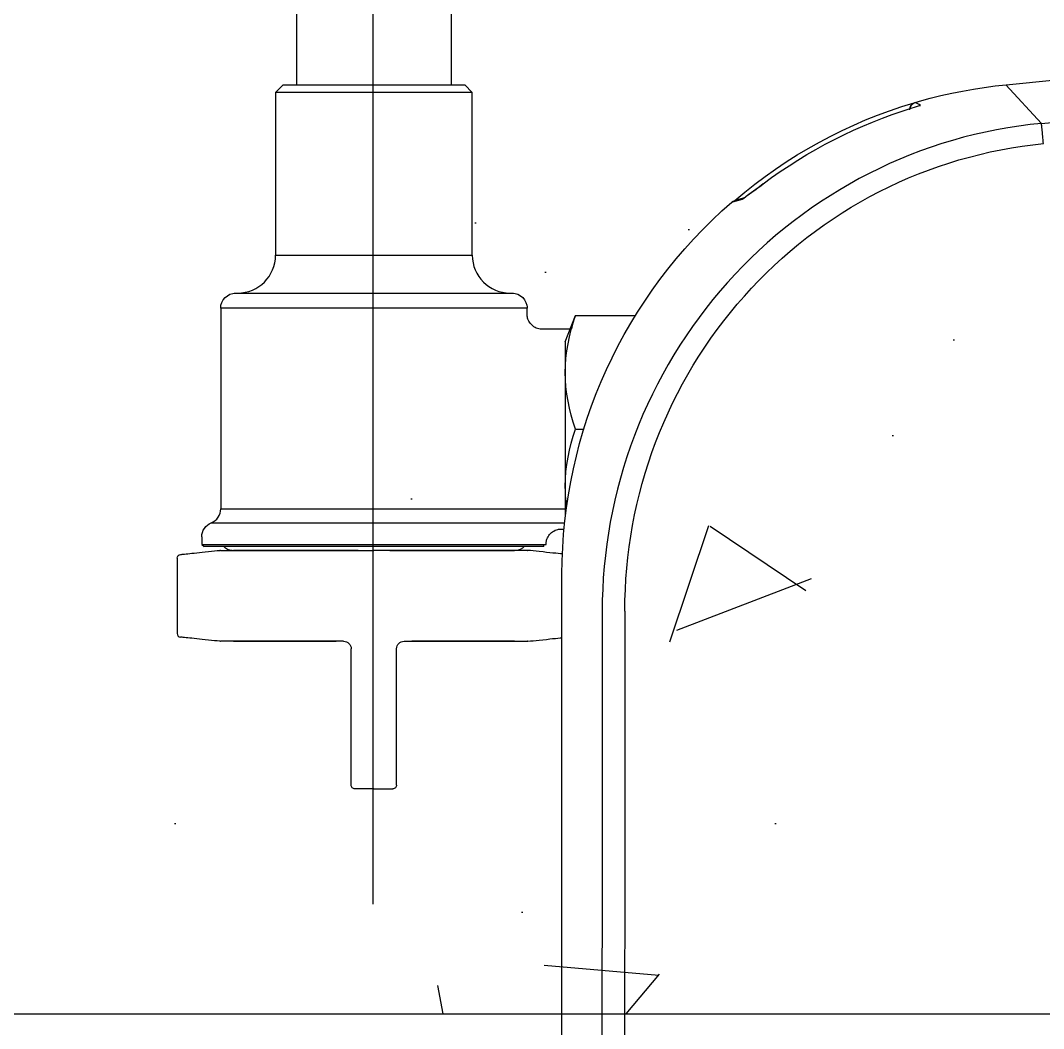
# Model space of a CAD drawing. Header units: millimetres. Extents: x 7086022 to 7120578, y 229555 to 276126.
# Drawn here: x 7110331.5 to 7110466.7, y 251628 to 251761.2 of the extents above; entities that cross this region are included whole.
import ezdxf
from ezdxf.xclip import XClip

# ---------------------------------------------------------------- set-up
doc = ezdxf.new("R2010")
doc.units = ezdxf.units.MM
doc.header["$LTSCALE"] = 100
doc.header["$XCLIPFRAME"] = 2
for name, color, linetype in [('BP', 7, 'Continuous'), ('U-84D-EX$0$FUR_욕실', 8, 'Continuous'), ('U-84D-EX$0$HAT', 8, 'Continuous'), ('U-84D-EX$0$S-ELE', 4, 'Continuous')]:
    doc.layers.add(name, color=color, linetype=linetype)

# ---------------------------------------------------------------- blocks, each defined once
blk = doc.blocks.new('U-84D-EX$0$대변기')
at = {"layer": 'U-84D-EX$0$FUR_욕실'}
for p, q in [((69.29, 245.86), (79.24, 245.86)), ((66.47, 242.61), (67.47, 242.61)), ((67.47, 242.61), (67.77, 242.31)), ((67.77, 219.86), (67.77, 242.31)), ((36.27, 240.11), (62.77, 240.11)), ((36.27, 219.86), (36.27, 240.11)), ((68.27, 240.13), (68.27, 238.35)), ((80.27, 238.35), (80.27, 240.13)), ((34.27, 238.11), (34.27, 201.61)), ((68.26, 238.59), (68.26, 238.44)), ((68.27, 221.94), (68.27, 238.43)), ((68.27, 238.35), (68.27, 219.86)), ((80.26, 238.43), (80.26, 224.86)), ((80.27, 223.86), (80.27, 238.35)), ((68.26, 237.36), (68.27, 237.41)), ((6.77, 231.86), (7.77, 232.86)), ((7.77, 232.86), (29.27, 232.86)), ((7.77, 219.86), (7.77, 232.86)), ((29.27, 232.86), (29.27, 206.86)), ((6.77, 231.86), (6.77, 207.86)), ((-9.16, 230.11), (6.77, 230.11)), ((99.27, 222.86), (81.27, 222.86)), ((99.77, 221.99), (99.77, 222.36)), ((99.77, 219.86), (99.77, 221.99)), ((7.77, 206.86), (7.77, 219.86)), ((99.77, 219.86), (99.77, 217.72)), ((99.77, 217.72), (99.77, 217.36)), ((99.27, 216.86), (81.27, 216.86)), ((6.77, 209.61), (-9.22, 209.61)), ((7.77, 206.86), (6.77, 207.86)), ((29.27, 206.86), (7.77, 206.86)), ((68.26, 202.35), (68.27, 202.31))]:
    blk.add_line(p, q, dxfattribs=at)
at = {"layer": 'U-84D-EX$0$FUR_욕실', "color": 8}
blk.add_line((-45.75, 220), (115.01, 220), dxfattribs=at)
at = {"layer": 'U-84D-EX$0$FUR_욕실'}
for centre, radius, start, end in [((66.47, 240.61), 2, 90, 157.9757), ((36.27, 238.11), 2, 90, 180), ((66.76, 238.59), 1.5, 0, 47.9982), ((81.27, 223.86), 1, 180, 270), ((99.27, 222.36), 0.5, 0, 90), ((81.27, 215.86), 1, 90, 180), ((99.27, 217.36), 0.5, 270, 0)]:
    blk.add_arc(centre, radius, start, end, dxfattribs=at)
at = {"layer": 'U-84D-EX$0$FUR_욕실', "extrusion": (0, 0, -1)}
for centre, radius, start, end in [((-62.77, 242.11), 2, 202.0243, 270), ((-29.27, 237.86), 5, 180, 270), ((-29.27, 201.86), 5, 90, 180)]:
    blk.add_arc(centre, radius, start, end, dxfattribs=at)
at = {"layer": 'U-84D-EX$0$FUR_욕실'}
blk.add_ellipse((69.3, 245.36), major_axis=(0.5, 0), ratio=1, start_param=1.622209, end_param=3.041229, dxfattribs=at)
at = {"layer": 'U-84D-EX$0$FUR_욕실', "extrusion": (0, 0, -1)}
for centre, major_axis, ratio, start_param, end_param in [((79.23, 245.36), (-0.5, 0), 1, 1.622209, 3.041229), ((68.77, 240.13), (0.5, 0), 0.902862, 3.141593, 3.316126), ((79.77, 240.13), (0.5, 0), 0.902862, 6.108652, 6.283185), ((68.77, 238.35), (-0.5, 0), 0.823761, 0, 0.174533)]:
    blk.add_ellipse(centre, major_axis=major_axis, ratio=ratio, start_param=start_param, end_param=end_param, dxfattribs=at)
at = {"layer": 'U-84D-EX$0$FUR_욕실'}
for points in [[(68.81, 245.44), (68.81, 245.44), (68.67, 244.06), (68.41, 241.71)], [(68.41, 241.71), (68.35, 241.16), (68.3, 240.66), (68.27, 240.21)], [(80.26, 240.21), (80.23, 240.66), (80.18, 241.16), (80.12, 241.71)]]:
    blk.add_open_spline(points, degree=3, dxfattribs=at)
blk.add_open_spline([(80.12, 241.71), (79.86, 244.06), (79.72, 245.44), (79.72, 245.44), (79.72, 245.44), (79.72, 245.44)], degree=3, knots=[0, 0, 0, 0, 0.999952, 0.999952, 1, 1, 1, 1], dxfattribs=at)
blk.add_wipeout([(22.25, 172.54), (8.91, 147.75), (6.75, 136.34), (0, 0), (6.75, -136.34), (8.91, -147.75), (22.08, -172.29), (48.75, -190.93), (71.39, -195), (166.78, -195), (163.87, -199.59), (211.56, -201.09), (211.59, -201.6), (211.81, -202.64), (212.51, -203.59), (213.12, -203.98), (214.15, -204.2), (220.75, -204.2), (220.75, -206.36), (211.68, -206.36), (211.16, -206.4), (210.27, -206.68), (209.31, -207.43), (208.75, -208.41), (208.59, -209.09), (208.56, -209.46), (208.57, -265.02), (208.68, -265.02), (208.78, -265.75), (209.15, -266.63), (209.44, -267.04), (210.11, -267.63), (210.66, -267.92), (211.05, -268.03), (211.75, -268.12), (489.29, -268.12), (490.39, -267.86), (490.87, -267.71), (491.45, -267.22), (492.01, -266.5), (492.24, -265.95), (492.34, -265.59), (492.39, -265), (492.39, -209.47), (492.27, -208.62), (492.05, -208.04), (491.65, -207.42), (491.18, -206.97), (490.66, -206.65), (490.05, -206.44), (489.56, -206.38), (489.29, -206.36), (294.65, -206.36), (294.65, -204.2), (299.37, -204.2), (299.93, -204.14), (300.82, -203.77), (301.13, -203.53), (301.57, -203.01), (301.8, -202.57), (301.98, -201.86), (301.98, -201.81), (356.76, -202.11), (409.65, -200.73), (451.07, -197.49), (521.76, -184.13), (558.83, -171.77), (607.51, -146.93), (640.32, -121.72), (666.4, -92.64), (682.86, -64.81), (689.37, -48.84), (694.46, -30.58), (696.68, -17.3), (697.46, -8.65), (697.7, 0.02), (696.02, 21.31), (691.27, 41.8), (683.34, 62.6), (669.05, 87.71), (652.78, 108.07), (630.64, 128.96), (599.08, 150.93), (558.2, 170.85), (516.94, 184.22), (478.6, 192.5), (440.58, 197.36), (409.56, 199.56), (375.33, 200.69), (311.09, 200.7), (281.72, 200.87), (251.35, 200.76), (223.33, 200.38), (188.29, 199.95), (182.4, 198.16), (177.52, 194.77), (79.8, 195), (40.7, 194.57), (37.25, 193.23), (37.25, 185.31)]).dxf.layer = 'U-84D-EX$0$FUR_욕실'
for p, q in [((67.47, 242.61), (67.47, 197.11)), ((64.62, 241.36), (64.62, 194.65)), ((62.77, 240.11), (62.77, 194.57)), ((36.27, 199.61), (36.27, 219.86)), ((67.77, 197.41), (67.77, 219.86)), ((68.27, 201.36), (68.27, 219.86)), ((68.27, 217.77), (68.27, 201.29)), ((80.27, 215.86), (80.27, 201.36)), ((80.26, 201.29), (80.26, 214.86)), ((68.26, 201.12), (68.26, 201.27)), ((68.27, 199.58), (68.27, 201.36)), ((80.27, 201.36), (80.27, 199.58)), ((37.21, 199.61), (36.27, 199.61)), ((39.05, 193.92), (39.05, 197.71)), ((67.77, 197.41), (67.47, 197.41)), ((65.47, 195.17), (65.47, 194.73)), ((321.99, 195), (71.39, 195)), ((40.7, 194.57), (37.25, 193.23)), ((40.7, 194.57), (63.79, 194.57)), ((63.79, 194.57), (63.82, 194.56)), ((37.25, 193.23), (37.25, 185.31)), ((52.25, 193.23), (52.25, 192.12)), ((21.78, 171.2), (22.04, 172.14)), ((22.25, 172.54), (21.99, 171.62)), ((21.7, 170.9), (21.78, 171.2)), ((21.7, 170.89), (21.71, 170.91)), ((21.99, 171.62), (21.86, 171.15)), ((19.83, 168.41), (20.34, 169.09)), ((20.34, 169.09), (21.25, 170.29)), ((19.83, 168.41), (19.83, 168.41)), ((9.47, 147.6), (9.5, 147.7)), ((6.75, 136.34), (11.84, 131.64))]:
    blk.add_line(p, q, dxfattribs=at)
blk.add_lwpolyline([(21.25, 170.29), (21.39, 170.47), (21.51, 170.64), (21.62, 170.78), (21.7, 170.89)], dxfattribs=at)
for centre, radius, start, end in [((36.27, 201.61), 2, 180, 270), ((66.76, 201.12), 1.5, 312.0018, 0), ((71.39, 130), 65, 90.0014, 139.117), ((87.46, 19012.52), 18822.83, 269.966177, 270.32705), ((87.94, 18978.66), 18791.97, 269.964495, 270.327497), ((70.98, 130.12), 64.52, 139.344, 163.4943), ((17.3, 174.04), 5.41, 324.5302, 325.7436), ((22.62, 170.51), 0.991, 139.8072, 153.1621), ((169.06, 56.81), 186.34, 142.707, 143.2078), ((71.82, 129.55), 64.91, 143.2192, 162.8401), ((10.04, 148.01), 1, 90.1775, 163.4084), ((72.12, 129.83), 65.7, 164.1787, 174.3626), ((71.6, 129.91), 65.18, 163.6141, 164.1219), ((72.17, 129.45), 65.28, 162.848, 163.8535), ((1331.4, 5.21), 1331.13, 174.34883, 175.48112), ((1384, -0.01), 1378.46, 174.51961, 179.99966)]:
    blk.add_arc(centre, radius, start, end, dxfattribs=at)
for centre, major_axis, ratio, start_param, end_param in [((68.77, 201.36), (-0.5, 0), 0.823761, 0, 0.174533), ((68.77, 199.58), (0.5, 0), 0.902862, 3.141593, 3.316126), ((79.77, 199.58), (0.5, 0), 0.902862, 6.108652, 6.283185)]:
    blk.add_ellipse(centre, major_axis=major_axis, ratio=ratio, start_param=start_param, end_param=end_param, dxfattribs=at)
for points, knots in [([(39.02, 197.72), (39.03, 197.78), (39.04, 198.07), (38.83, 198.59), (38.4, 199.14), (37.86, 199.46), (37.45, 199.59), (37.24, 199.59), (37.2, 199.59)], [0, 0, 0, 0, 0.059112, 0.308232, 0.560337, 0.780345, 0.960787, 1, 1, 1, 1]), ([(67.47, 197.11), (67.2, 197.09), (66.84, 197.04), (66.28, 196.78), (65.76, 196.27), (65.49, 195.68), (65.46, 195.3), (65.47, 195.17)], [0, 0, 0, 0, 0.142891, 0.367394, 0.608906, 0.873079, 1, 1, 1, 1]), ([(52.25, 193.23), (49.8, 194.04), (47.31, 194.57), (42.21, 194.57), (39.7, 194.04), (37.25, 193.23)], [0, 0, 0, 0, 0.5, 0.5, 1, 1, 1, 1]), ([(62.44, 194.38), (61.55, 194.5), (60.66, 194.57), (57.21, 194.57), (54.7, 194.04), (52.25, 193.23)], [0.323442, 0.323442, 0.323442, 0.323442, 0.5, 0.5, 1, 1, 1, 1]), ([(11.84, 131.64), (12.22, 135.6), (13.72, 143.45), (18.13, 154.57), (24.51, 164.66), (32.64, 173.41), (42.23, 180.51), (52.96, 185.76), (64.45, 188.97), (72.38, 189.69), (76.34, 189.69)], [0, 0, 0, 0, 0.125651, 0.250302, 0.375666, 0.500193, 0.62538, 0.750073, 0.87514, 1, 1, 1, 1]), ([(76.29, 186.69), (72.5, 186.69), (64.9, 186.01), (53.9, 182.95), (43.62, 177.95), (34.44, 171.17), (26.65, 162.83), (20.54, 153.22), (16.32, 142.61), (14.89, 135.13), (14.52, 131.36)], [0, 0, 0, 0, 0.125158, 0.250483, 0.375338, 0.500608, 0.625088, 0.750283, 0.874667, 1, 1, 1, 1]), ([(20.81, 169.71), (20.9, 169.82), (21.2, 170.22), (21.5, 170.61), (21.71, 170.91)], [0, 0, 0, 0, 0.283291, 1, 1, 1, 1]), ([(21.78, 171), (21.79, 171.02), (21.82, 171.07), (21.85, 171.11), (21.86, 171.15)], [0, 0, 0, 0, 0.353351, 1, 1, 1, 1]), ([(9.13, 148.45), (9.12, 148.43), (9.1, 148.39), (9.08, 148.34), (9.07, 148.3)], [0, 0, 0, 0, 0.279394, 1, 1, 1, 1]), ([(14.52, 131.36), (14.19, 131.39), (13.7, 131.44), (13.07, 131.5), (12.68, 131.54), (12.35, 131.58), (12.1, 131.6), (11.95, 131.63), (11.86, 131.64), (11.85, 131.65)], [0, 0, 0, 0, 0.378696, 0.548644, 0.69765, 0.820289, 0.91316, 0.973567, 1, 1, 1, 1])]:
    blk.add_open_spline(points, degree=3, knots=knots, dxfattribs=at)
for points in [[(68.41, 198), (68.35, 198.55), (68.3, 199.05), (68.27, 199.5)], [(80.26, 199.5), (80.23, 199.05), (80.18, 198.55), (80.12, 198)], [(68.74, 194.95), (68.68, 195.57), (68.57, 196.62), (68.41, 198)], [(80.12, 198), (79.97, 196.66), (79.86, 195.63), (79.8, 195)], [(37.25, 193.23), (37.83, 193.42), (38.42, 193.6), (39.01, 193.76)], [(22.25, 172.54), (22.15, 172.43), (22.08, 172.29), (22.04, 172.14)], [(9.63, 148.94), (9.42, 148.84), (9.23, 148.66), (9.13, 148.45)], [(10.03, 149.02), (9.9, 149.02), (9.76, 148.99), (9.63, 148.94)], [(9.47, 147.6), (9.34, 147.83), (9.21, 148.07), (9.07, 148.3)]]:
    blk.add_open_spline(points, degree=3, dxfattribs=at)
blk = doc.blocks.new('U-84D-EX$0$A$Ce93e362f')
at = {"layer": 'U-84D-EX$0$HAT'}
h = blk.add_hatch(dxfattribs=at)
h.set_pattern_fill('_USER', color=256, scale=300, angle=180, double=1, pattern_type=0)
h.set_pattern_definition([(180, (1240, -8e-07), (-4e-14, -300), []), (270, (1240, -8e-07), (300, -6e-14), [])])
h.paths.add_polyline_path([(1440, 1450), (0, 1450), (0, 0), (1440, 0)])
at = {"layer": 'U-84D-EX$0$FUR_욕실', "xscale": -1}
blk.add_blockref('U-84D-EX$0$대변기', (1569.49, 399.99), dxfattribs=at)
at = {"layer": 'U-84D-EX$0$HAT'}
h = blk.add_hatch(dxfattribs=at)
h.set_pattern_fill('AR-CONC', color=252, angle=90)
h.set_pattern_definition([(140, (805830.75, -2615083.35), (15.9390865, 182.184669), [19.05, -209.55]), (85, (805830.75, -2615083.35), (-191.056845, -35.24342), [15.24, -167.640584]), (190.4514444, (805832.07, -2615068.17), (-175.117751, 146.941248), [16.190009, -178.090245]), (136.1842, (805779.95, -2615083.35), (42.04233, 271.07904), [28.575, -314.325]), (186.635557, (805783.45, -2615060.76), (-247.426123, 237.404135), [24.285023, -267.135608]), (81.184151, (805779.95, -2615083.35), (-247.426123, 237.404135), [22.859967, -251.459732]), (111, (805792.65, -2615057.95), (102.265199, 151.614391), [19.05, -209.55]), (56, (805792.65, -2615057.95), (-184.187966, 61.802029), [15.24, -167.64]), (161.451445, (805801.17, -2615045.32), (-81.922768, 213.41642), [16.190009, -178.089938]), (127.4999997, (805830.746, -2615083.35), (-84.5550389, 3.0886037), [0, -165.608, 0, -170.18, 0, -168.275]), (97.4999997, (805830.75, -2615083.35), (-100.1805745, 66.819663), [0, -97.028, 0, -161.798, 0, -64.135]), (57.4999997, (805830.746, -2615139.993), (5.7287447, 135.5905951), [0, -63.5, 0, -198.12, 0, -262.89]), (47.4999997, (805830.75, -2615165.39), (-25.4264903, 148.1291815), [0, -82.55, 0, -131.572, 0, -186.69])])
h.paths.add_polyline_path([(1600, 1450), (1440, 1450), (1440, 0), (1600, 0)])
at = {"layer": 'U-84D-EX$0$FUR_욕실'}
blk.add_lwpolyline([(1600, 1450), (1440, 1450), (1440, 0), (1600, 0)], close=True, dxfattribs=at)
blk = doc.blocks.new('U-84D-EX$0$S-CEN')
at = {"layer": 'U-84D-EX$0$S-ELE'}
h = blk.add_hatch(dxfattribs=at)
h.set_pattern_fill('DOTS', color=256, scale=50, angle=-90)
h.set_pattern_definition([(270, (3370, 9982.5), (79.375, -39.6875), [0, -79.375])])
h.paths.add_polyline_path([(-2185, 7815), (-2185, 5545), (-3855, 5545), (-3855, 7815)])
blk = doc.blocks.new('U-84D-EX', base_point=(0, 0))
at = {"layer": 'U-84D-EX$0$FUR_욕실'}
blk.add_blockref('U-84D-EX$0$A$Ce93e362f', (2795, -4885), dxfattribs=at)
at = {"layer": 'U-84D-EX$0$S-ELE'}
blk.add_blockref('U-84D-EX$0$S-CEN', (6615, -10465), dxfattribs=at)

msp = doc.modelspace()

# ---------------------------------------------------------------- block references
at = {"layer": 'BP'}
ref = msp.add_blockref('U-84D-EX', (7106113.06, 247394.92), dxfattribs=dict(at, rotation=90))
XClip(ref).set_block_clipping_path([(324.9999999999, 0), (324.9999999967, -2999.9999999991), (2544.9999999997, -2999.9999999991), (2544.9999999997, -1934.9999999991), (6614.9999999999, -1934.9999999991), (6614.9999999999, -10964.9999999991), (-9540.0000000001, -10964.9999999991), (-9540.0000000001, -17.3253110833)])

doc.saveas('drawing.dxf')
